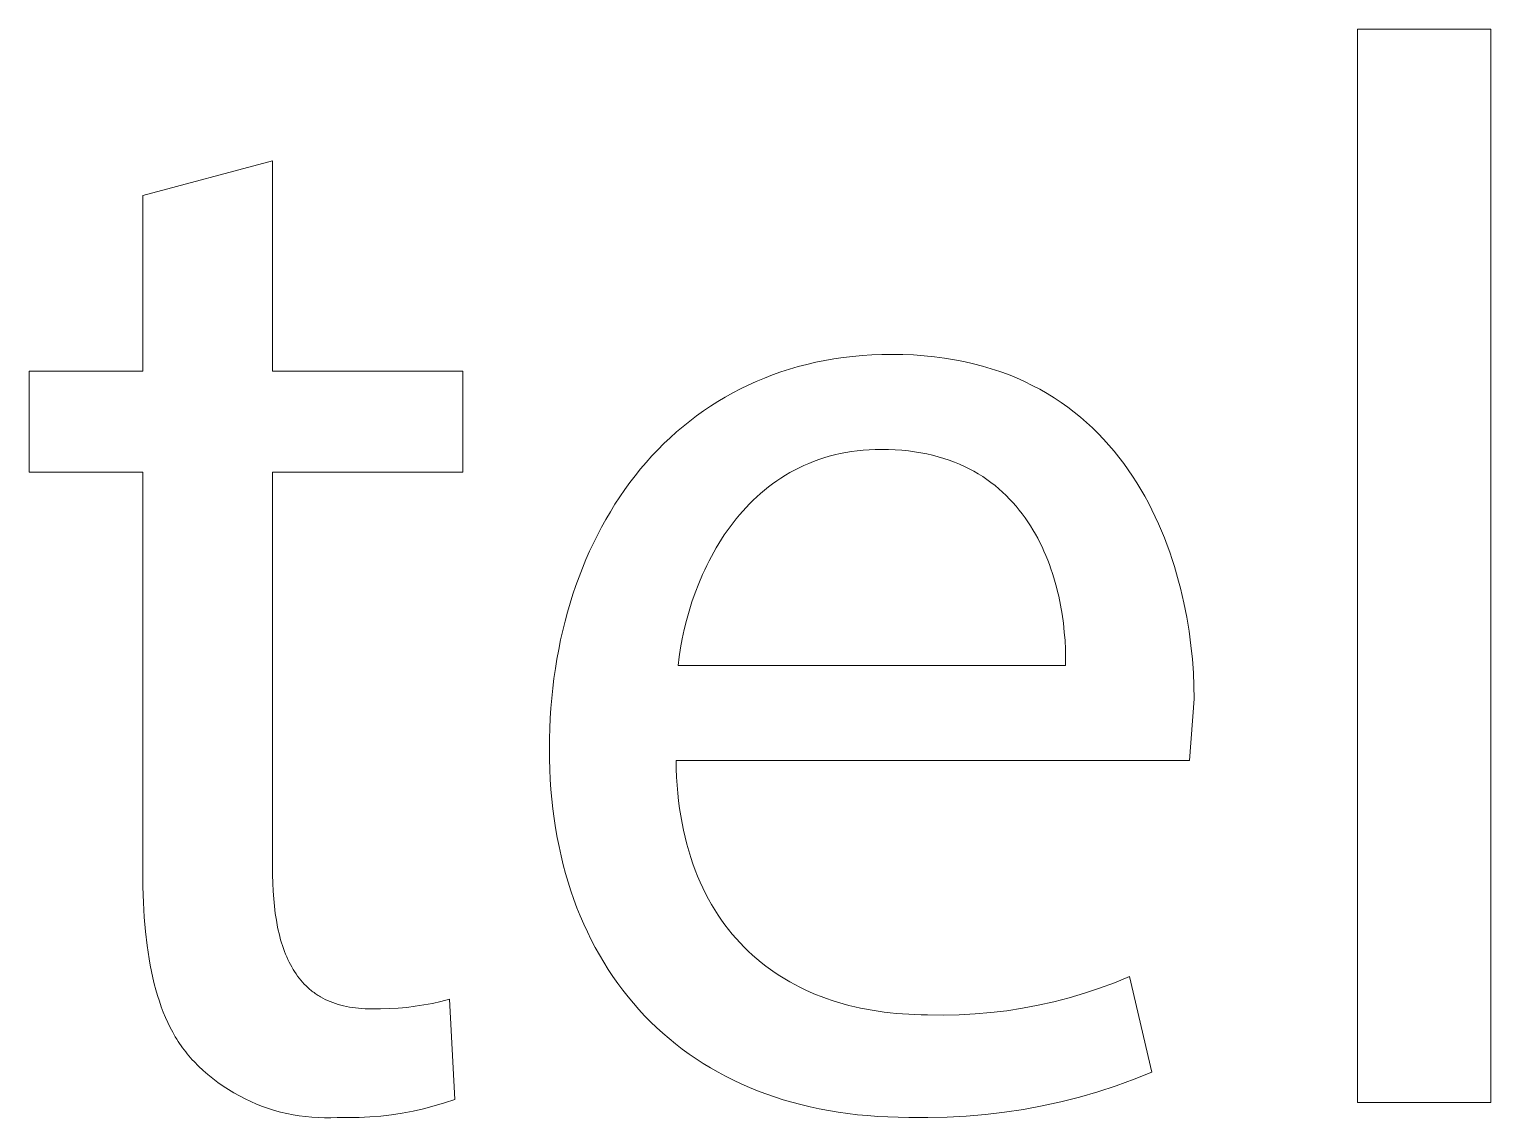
# Model space of a CAD drawing. Header units: millimetres. Extents: x 2840 to 6121, y 744 to 3036.
# Drawn here: x 5736.96 to 5768.74, y 798.69 to 822.35 of the extents above; entities that cross this region are included whole.
import ezdxf

# ---------------------------------------------------------------- set-up
doc = ezdxf.new("R2010")
doc.units = ezdxf.units.MM
doc.header["$MEASUREMENT"] = 0
doc.layers.add('Domyślny', color=7, linetype='Continuous', true_color=0x000000)

msp = doc.modelspace()

# ---------------------------------------------------------------- linework, layer by layer
at = {"layer": 'Domyślny', "color": 18, "lineweight": 15, "true_color": 0x000000}
for p, q in [((5765.843, 822.355), (5768.739, 822.355)), ((5765.843, 799.028), (5765.843, 822.355)), ((5768.739, 822.355), (5768.739, 799.028)), ((5739.432, 818.738), (5742.251, 819.492)), ((5742.251, 819.492), (5742.251, 814.925)), ((5739.432, 814.925), (5739.432, 818.738)), ((5753.679, 815.02), (5753.869, 815.07)), ((5753.869, 815.07), (5754.063, 815.115)), ((5754.063, 815.115), (5754.259, 815.155)), ((5754.259, 815.155), (5754.459, 815.189)), ((5754.459, 815.189), (5754.661, 815.219)), ((5754.661, 815.219), (5754.866, 815.243)), ((5754.866, 815.243), (5755.073, 815.262)), ((5755.073, 815.262), (5755.284, 815.276)), ((5755.284, 815.276), (5755.497, 815.284)), ((5755.497, 815.284), (5755.713, 815.287)), ((5755.713, 815.287), (5755.954, 815.283)), ((5755.954, 815.283), (5756.189, 815.274)), ((5756.189, 815.274), (5756.419, 815.257)), ((5756.419, 815.257), (5756.644, 815.235)), ((5756.644, 815.235), (5756.863, 815.206)), ((5756.863, 815.206), (5757.077, 815.171)), ((5757.077, 815.171), (5757.285, 815.131)), ((5757.285, 815.131), (5757.489, 815.085)), ((5757.489, 815.085), (5757.687, 815.033)), ((5736.963, 812.729), (5736.963, 814.925)), ((5736.963, 814.925), (5739.432, 814.925)), ((5742.251, 814.925), (5746.392, 814.925)), ((5746.392, 814.925), (5746.392, 812.729)), ((5752.769, 814.699), (5752.945, 814.773)), ((5752.945, 814.773), (5753.124, 814.842)), ((5753.124, 814.842), (5753.306, 814.906)), ((5753.306, 814.906), (5753.491, 814.966)), ((5753.491, 814.966), (5753.679, 815.02)), ((5757.687, 815.033), (5757.88, 814.976)), ((5757.88, 814.976), (5758.068, 814.914)), ((5758.068, 814.914), (5758.251, 814.846)), ((5758.251, 814.846), (5758.429, 814.774)), ((5758.429, 814.774), (5758.602, 814.696)), ((5752.095, 814.36), (5752.259, 814.451)), ((5752.259, 814.451), (5752.426, 814.538)), ((5752.426, 814.538), (5752.596, 814.621)), ((5752.596, 814.621), (5752.769, 814.699)), ((5758.602, 814.696), (5758.771, 814.614)), ((5758.771, 814.614), (5758.935, 814.528)), ((5758.935, 814.528), (5759.094, 814.437)), ((5759.094, 814.437), (5759.248, 814.341)), ((5751.622, 814.059), (5751.777, 814.163)), ((5751.777, 814.163), (5751.934, 814.264)), ((5751.934, 814.264), (5752.095, 814.36)), ((5759.248, 814.341), (5759.398, 814.242)), ((5759.398, 814.242), (5759.543, 814.139)), ((5759.543, 814.139), (5759.684, 814.031)), ((5751.178, 813.721), (5751.323, 813.838)), ((5751.323, 813.838), (5751.471, 813.95)), ((5751.471, 813.95), (5751.622, 814.059)), ((5759.684, 814.031), (5759.82, 813.92)), ((5759.82, 813.92), (5759.952, 813.806)), ((5759.952, 813.806), (5760.079, 813.688)), ((5750.763, 813.347), (5750.898, 813.476)), ((5750.898, 813.476), (5751.036, 813.6)), ((5751.036, 813.6), (5751.178, 813.721)), ((5760.079, 813.688), (5760.203, 813.567)), ((5760.203, 813.567), (5760.322, 813.442)), ((5750.502, 813.08), (5750.631, 813.215)), ((5750.631, 813.215), (5750.763, 813.347)), ((5754.714, 813.154), (5754.592, 813.13)), ((5754.838, 813.174), (5754.714, 813.154)), ((5754.964, 813.191), (5754.838, 813.174)), ((5755.093, 813.204), (5754.964, 813.191)), ((5755.225, 813.214), (5755.093, 813.204)), ((5755.358, 813.22), (5755.225, 813.214)), ((5755.494, 813.222), (5755.358, 813.22)), ((5755.645, 813.22), (5755.494, 813.222)), ((5755.792, 813.214), (5755.645, 813.22)), ((5755.936, 813.203), (5755.792, 813.214)), ((5756.076, 813.189), (5755.936, 813.203)), ((5756.213, 813.171), (5756.076, 813.189)), ((5756.346, 813.15), (5756.213, 813.171)), ((5756.476, 813.124), (5756.346, 813.15)), ((5760.322, 813.442), (5760.437, 813.315)), ((5760.437, 813.315), (5760.548, 813.185)), ((5760.548, 813.185), (5760.655, 813.052)), ((5750.255, 812.797), (5750.377, 812.94)), ((5750.377, 812.94), (5750.502, 813.08)), ((5753.803, 812.871), (5753.7, 812.822)), ((5753.909, 812.917), (5753.803, 812.871)), ((5754.017, 812.96), (5753.909, 812.917)), ((5754.128, 813.001), (5754.017, 812.96)), ((5754.24, 813.038), (5754.128, 813.001)), ((5754.355, 813.072), (5754.24, 813.038)), ((5754.472, 813.102), (5754.355, 813.072)), ((5754.592, 813.13), (5754.472, 813.102)), ((5756.603, 813.095), (5756.476, 813.124)), ((5756.726, 813.063), (5756.603, 813.095)), ((5756.846, 813.027), (5756.726, 813.063)), ((5756.963, 812.988), (5756.846, 813.027)), ((5757.076, 812.946), (5756.963, 812.988)), ((5757.186, 812.9), (5757.076, 812.946)), ((5757.294, 812.852), (5757.186, 812.9)), ((5757.398, 812.8), (5757.294, 812.852)), ((5760.655, 813.052), (5760.758, 812.917)), ((5760.758, 812.917), (5760.857, 812.779)), ((5739.432, 812.729), (5736.963, 812.729)), ((5739.432, 804.054), (5739.432, 812.729)), ((5746.392, 812.729), (5742.251, 812.729)), ((5742.251, 812.729), (5742.251, 804.152)), ((5750.022, 812.5), (5750.137, 812.65)), ((5750.137, 812.65), (5750.255, 812.797)), ((5753.214, 812.537), (5753.124, 812.473)), ((5753.307, 812.599), (5753.214, 812.537)), ((5753.402, 812.659), (5753.307, 812.599)), ((5753.499, 812.716), (5753.402, 812.659)), ((5753.598, 812.77), (5753.499, 812.716)), ((5753.7, 812.822), (5753.598, 812.77)), ((5757.499, 812.746), (5757.398, 812.8)), ((5757.597, 812.689), (5757.499, 812.746)), ((5757.692, 812.629), (5757.597, 812.689)), ((5757.784, 812.567), (5757.692, 812.629)), ((5757.873, 812.502), (5757.784, 812.567)), ((5760.857, 812.779), (5760.952, 812.639)), ((5760.952, 812.639), (5761.043, 812.496)), ((5749.802, 812.19), (5749.91, 812.347)), ((5749.91, 812.347), (5750.022, 812.5)), ((5752.865, 812.265), (5752.783, 812.192)), ((5752.949, 812.337), (5752.865, 812.265)), ((5753.036, 812.406), (5752.949, 812.337)), ((5753.124, 812.473), (5753.036, 812.406)), ((5757.96, 812.435), (5757.873, 812.502)), ((5758.043, 812.365), (5757.96, 812.435)), ((5758.124, 812.293), (5758.043, 812.365)), ((5758.202, 812.219), (5758.124, 812.293)), ((5758.277, 812.143), (5758.202, 812.219)), ((5761.043, 812.496), (5761.131, 812.352)), ((5761.131, 812.352), (5761.215, 812.206)), ((5761.215, 812.206), (5761.295, 812.058)), ((5749.597, 811.867), (5749.698, 812.03)), ((5749.698, 812.03), (5749.802, 812.19)), ((5752.475, 811.879), (5752.403, 811.797)), ((5752.549, 811.96), (5752.475, 811.879)), ((5752.625, 812.039), (5752.549, 811.96)), ((5752.703, 812.117), (5752.625, 812.039)), ((5752.783, 812.192), (5752.703, 812.117)), ((5758.35, 812.065), (5758.277, 812.143)), ((5758.42, 811.985), (5758.35, 812.065)), ((5758.487, 811.904), (5758.42, 811.985)), ((5758.552, 811.82), (5758.487, 811.904)), ((5761.295, 812.058), (5761.371, 811.909)), ((5761.371, 811.909), (5761.445, 811.758)), ((5749.405, 811.532), (5749.499, 811.701)), ((5749.499, 811.701), (5749.597, 811.867)), ((5752.266, 811.627), (5752.2, 811.539)), ((5752.333, 811.712), (5752.266, 811.627)), ((5752.403, 811.797), (5752.333, 811.712)), ((5758.614, 811.735), (5758.552, 811.82)), ((5758.674, 811.649), (5758.614, 811.735)), ((5758.731, 811.561), (5758.674, 811.649)), ((5758.786, 811.472), (5758.731, 811.561)), ((5761.445, 811.758), (5761.514, 811.606)), ((5761.514, 811.606), (5761.58, 811.453)), ((5749.228, 811.184), (5749.315, 811.359)), ((5749.315, 811.359), (5749.405, 811.532)), ((5752.014, 811.269), (5751.956, 811.177)), ((5752.074, 811.361), (5752.014, 811.269)), ((5752.136, 811.451), (5752.074, 811.361)), ((5752.2, 811.539), (5752.136, 811.451)), ((5758.838, 811.381), (5758.786, 811.472)), ((5758.889, 811.29), (5758.838, 811.381)), ((5758.936, 811.197), (5758.889, 811.29)), ((5761.58, 811.453), (5761.643, 811.298)), ((5761.643, 811.298), (5761.703, 811.143)), ((5749.065, 810.825), (5749.144, 811.006)), ((5749.144, 811.006), (5749.228, 811.184)), ((5751.846, 810.989), (5751.793, 810.894)), ((5751.9, 811.084), (5751.846, 810.989)), ((5751.956, 811.177), (5751.9, 811.084)), ((5758.982, 811.103), (5758.936, 811.197)), ((5759.025, 811.008), (5758.982, 811.103)), ((5759.067, 810.913), (5759.025, 811.008)), ((5761.703, 811.143), (5761.759, 810.987)), ((5761.759, 810.987), (5761.812, 810.831)), ((5748.917, 810.454), (5748.989, 810.641)), ((5748.989, 810.641), (5749.065, 810.825)), ((5751.694, 810.7), (5751.648, 810.602)), ((5751.743, 810.797), (5751.694, 810.7)), ((5751.793, 810.894), (5751.743, 810.797)), ((5759.106, 810.817), (5759.067, 810.913)), ((5759.143, 810.72), (5759.106, 810.817)), ((5759.177, 810.623), (5759.143, 810.72)), ((5759.21, 810.525), (5759.177, 810.623)), ((5761.812, 810.831), (5761.862, 810.674)), ((5761.862, 810.674), (5761.909, 810.517)), ((5748.848, 810.265), (5748.917, 810.454)), ((5751.518, 810.306), (5751.441, 810.106)), ((5751.603, 810.504), (5751.518, 810.306)), ((5751.648, 810.602), (5751.603, 810.504)), ((5759.241, 810.427), (5759.21, 810.525)), ((5759.27, 810.328), (5759.241, 810.427)), ((5759.297, 810.23), (5759.27, 810.328)), ((5761.909, 810.517), (5761.953, 810.36)), ((5761.953, 810.36), (5761.994, 810.203)), ((5748.722, 809.879), (5748.783, 810.074)), ((5748.783, 810.074), (5748.848, 810.265)), ((5751.441, 810.106), (5751.371, 809.905)), ((5759.322, 810.131), (5759.297, 810.23)), ((5759.345, 810.032), (5759.322, 810.131)), ((5759.386, 809.835), (5759.345, 810.032)), ((5761.994, 810.203), (5762.067, 809.889)), ((5748.612, 809.484), (5748.665, 809.683)), ((5748.665, 809.683), (5748.722, 809.879)), ((5751.308, 809.704), (5751.252, 809.503)), ((5751.371, 809.905), (5751.308, 809.704)), ((5759.419, 809.639), (5759.386, 809.835)), ((5762.067, 809.889), (5762.129, 809.576)), ((5748.562, 809.283), (5748.612, 809.484)), ((5751.252, 809.503), (5751.202, 809.303)), ((5759.447, 809.444), (5759.419, 809.639)), ((5759.467, 809.252), (5759.447, 809.444)), ((5762.129, 809.576), (5762.18, 809.267)), ((5748.474, 808.873), (5748.516, 809.079)), ((5748.516, 809.079), (5748.562, 809.283)), ((5751.159, 809.104), (5751.123, 808.908)), ((5751.202, 809.303), (5751.159, 809.104)), ((5759.482, 809.064), (5759.467, 809.252)), ((5759.491, 808.879), (5759.482, 809.064)), ((5762.18, 809.267), (5762.221, 808.962)), ((5748.436, 808.665), (5748.474, 808.873)), ((5751.093, 808.714), (5751.069, 808.524)), ((5751.123, 808.908), (5751.093, 808.714)), ((5759.495, 808.699), (5759.491, 808.879)), ((5762.221, 808.962), (5762.252, 808.661)), ((5748.372, 808.244), (5748.402, 808.456)), ((5748.402, 808.456), (5748.436, 808.665)), ((5751.069, 808.524), (5759.493, 808.524)), ((5759.493, 808.524), (5759.495, 808.699)), ((5762.252, 808.661), (5762.274, 808.367)), ((5748.345, 808.03), (5748.372, 808.244)), ((5762.274, 808.367), (5762.286, 808.081)), ((5762.286, 808.081), (5762.29, 807.802)), ((5748.305, 807.597), (5748.323, 807.814)), ((5748.323, 807.814), (5748.345, 808.03)), ((5762.29, 807.802), (5762.192, 806.459)), ((5748.291, 807.377), (5748.305, 807.597)), ((5748.274, 806.934), (5748.28, 807.157)), ((5748.28, 807.157), (5748.291, 807.377)), ((5748.272, 806.71), (5748.274, 806.934)), ((5748.274, 806.487), (5748.272, 806.71)), ((5748.281, 806.266), (5748.274, 806.487)), ((5748.291, 806.047), (5748.281, 806.266)), ((5751.026, 806.459), (5751.03, 806.277)), ((5762.192, 806.459), (5751.026, 806.459)), ((5751.03, 806.277), (5751.038, 806.099)), ((5748.306, 805.831), (5748.291, 806.047)), ((5751.038, 806.099), (5751.049, 805.924)), ((5751.049, 805.924), (5751.064, 805.752)), ((5748.325, 805.618), (5748.306, 805.831)), ((5748.348, 805.407), (5748.325, 805.618)), ((5751.064, 805.752), (5751.082, 805.584)), ((5751.082, 805.584), (5751.104, 805.418)), ((5748.376, 805.198), (5748.348, 805.407)), ((5751.104, 805.418), (5751.129, 805.257)), ((5751.129, 805.257), (5751.157, 805.098)), ((5748.407, 804.992), (5748.376, 805.198)), ((5748.443, 804.788), (5748.407, 804.992)), ((5751.157, 805.098), (5751.188, 804.943)), ((5751.188, 804.943), (5751.223, 804.791)), ((5748.482, 804.587), (5748.443, 804.788)), ((5748.526, 804.389), (5748.482, 804.587)), ((5751.223, 804.791), (5751.26, 804.642)), ((5751.26, 804.642), (5751.301, 804.496)), ((5748.574, 804.194), (5748.526, 804.389)), ((5751.301, 804.496), (5751.345, 804.353)), ((5751.345, 804.353), (5751.391, 804.214)), ((5739.436, 803.709), (5739.432, 804.054)), ((5742.251, 804.152), (5742.253, 803.97)), ((5742.253, 803.97), (5742.258, 803.793)), ((5748.625, 804.001), (5748.574, 804.194)), ((5748.681, 803.811), (5748.625, 804.001)), ((5751.391, 804.214), (5751.441, 804.078)), ((5751.441, 804.078), (5751.494, 803.945)), ((5751.494, 803.945), (5751.549, 803.815)), ((5739.446, 803.374), (5739.436, 803.709)), ((5742.258, 803.793), (5742.266, 803.621)), ((5742.266, 803.621), (5742.278, 803.455)), ((5748.741, 803.624), (5748.681, 803.811)), ((5748.805, 803.44), (5748.741, 803.624)), ((5751.549, 803.815), (5751.607, 803.688)), ((5751.607, 803.688), (5751.668, 803.564)), ((5739.465, 803.051), (5739.446, 803.374)), ((5742.278, 803.455), (5742.294, 803.293)), ((5748.872, 803.258), (5748.805, 803.44)), ((5751.668, 803.564), (5751.731, 803.443)), ((5751.731, 803.443), (5751.798, 803.325)), ((5751.798, 803.325), (5751.867, 803.211)), ((5739.491, 802.738), (5739.465, 803.051)), ((5742.294, 803.293), (5742.313, 803.136)), ((5742.313, 803.136), (5742.336, 802.985)), ((5742.336, 802.985), (5742.363, 802.839)), ((5748.944, 803.08), (5748.872, 803.258)), ((5749.019, 802.904), (5748.944, 803.08)), ((5751.867, 803.211), (5751.938, 803.099)), ((5751.938, 803.099), (5752.012, 802.99)), ((5752.012, 802.99), (5752.088, 802.885)), ((5739.525, 802.437), (5739.491, 802.738)), ((5742.363, 802.839), (5742.378, 802.768)), ((5742.378, 802.768), (5742.394, 802.699)), ((5742.394, 802.699), (5742.411, 802.63)), ((5749.098, 802.732), (5749.019, 802.904)), ((5749.181, 802.562), (5749.098, 802.732)), ((5752.088, 802.885), (5752.167, 802.782)), ((5752.167, 802.782), (5752.248, 802.682)), ((5752.248, 802.682), (5752.332, 802.586)), ((5739.546, 802.291), (5739.525, 802.437)), ((5742.411, 802.63), (5742.429, 802.564)), ((5742.429, 802.564), (5742.448, 802.498)), ((5742.448, 802.498), (5742.468, 802.434)), ((5742.468, 802.434), (5742.49, 802.371)), ((5742.49, 802.371), (5742.512, 802.31)), ((5749.268, 802.396), (5749.181, 802.562)), ((5749.359, 802.233), (5749.268, 802.396)), ((5752.332, 802.586), (5752.417, 802.492)), ((5752.417, 802.492), (5752.505, 802.401)), ((5752.505, 802.401), (5752.595, 802.313)), ((5739.569, 802.147), (5739.546, 802.291)), ((5739.593, 802.007), (5739.569, 802.147)), ((5742.512, 802.31), (5742.535, 802.249)), ((5742.535, 802.249), (5742.56, 802.191)), ((5742.56, 802.191), (5742.585, 802.134)), ((5742.585, 802.134), (5742.612, 802.078)), ((5742.612, 802.078), (5742.64, 802.023)), ((5749.453, 802.073), (5749.359, 802.233)), ((5749.552, 801.916), (5749.453, 802.073)), ((5752.595, 802.313), (5752.688, 802.228)), ((5752.688, 802.228), (5752.782, 802.145)), ((5752.782, 802.145), (5752.878, 802.066)), ((5752.878, 802.066), (5752.977, 801.989)), ((5739.621, 801.869), (5739.593, 802.007)), ((5739.65, 801.734), (5739.621, 801.869)), ((5739.682, 801.602), (5739.65, 801.734)), ((5742.64, 802.023), (5742.669, 801.97)), ((5742.669, 801.97), (5742.699, 801.919)), ((5742.699, 801.919), (5742.73, 801.869)), ((5742.73, 801.869), (5742.763, 801.82)), ((5742.763, 801.82), (5742.796, 801.773)), ((5742.796, 801.773), (5742.831, 801.727)), ((5742.831, 801.727), (5742.867, 801.683)), ((5749.654, 801.762), (5749.552, 801.916)), ((5749.759, 801.612), (5749.654, 801.762)), ((5752.977, 801.989), (5753.077, 801.915)), ((5753.077, 801.915), (5753.18, 801.844)), ((5753.18, 801.844), (5753.284, 801.776)), ((5753.284, 801.776), (5753.39, 801.711)), ((5753.39, 801.711), (5753.497, 801.648)), ((5760.56, 801.629), (5760.881, 801.76)), ((5760.881, 801.76), (5761.372, 799.685)), ((5739.716, 801.473), (5739.682, 801.602)), ((5739.753, 801.348), (5739.716, 801.473)), ((5742.867, 801.683), (5742.905, 801.64)), ((5742.905, 801.64), (5742.943, 801.598)), ((5742.943, 801.598), (5742.983, 801.558)), ((5742.983, 801.558), (5743.024, 801.52)), ((5743.024, 801.52), (5743.045, 801.501)), ((5743.045, 801.501), (5743.066, 801.483)), ((5743.066, 801.483), (5743.088, 801.465)), ((5743.088, 801.465), (5743.11, 801.447)), ((5743.11, 801.447), (5743.132, 801.43)), ((5743.132, 801.43), (5743.155, 801.414)), ((5743.155, 801.414), (5743.178, 801.397)), ((5743.178, 801.397), (5743.201, 801.381)), ((5749.869, 801.465), (5749.759, 801.612)), ((5749.982, 801.321), (5749.869, 801.465)), ((5753.497, 801.648), (5753.607, 801.588)), ((5753.607, 801.588), (5753.718, 801.531)), ((5753.718, 801.531), (5753.83, 801.476)), ((5753.83, 801.476), (5753.945, 801.424)), ((5753.945, 801.424), (5754.06, 801.375)), ((5759.574, 801.3), (5759.906, 801.399)), ((5759.906, 801.399), (5760.235, 801.508)), ((5760.235, 801.508), (5760.56, 801.629)), ((5739.792, 801.225), (5739.753, 801.348)), ((5739.834, 801.105), (5739.792, 801.225)), ((5739.878, 800.988), (5739.834, 801.105)), ((5743.201, 801.381), (5743.224, 801.365)), ((5743.224, 801.365), (5743.248, 801.35)), ((5743.248, 801.35), (5743.273, 801.335)), ((5743.273, 801.335), (5743.297, 801.321)), ((5743.297, 801.321), (5743.347, 801.293)), ((5743.347, 801.293), (5743.399, 801.267)), ((5743.399, 801.267), (5743.451, 801.242)), ((5743.451, 801.242), (5743.506, 801.219)), ((5743.506, 801.219), (5743.561, 801.197)), ((5743.561, 801.197), (5743.618, 801.177)), ((5743.618, 801.177), (5743.677, 801.158)), ((5743.677, 801.158), (5743.736, 801.141)), ((5743.736, 801.141), (5743.798, 801.126)), ((5743.798, 801.126), (5743.86, 801.112)), ((5743.86, 801.112), (5743.924, 801.1)), ((5743.924, 801.1), (5743.99, 801.09)), ((5743.99, 801.09), (5744.057, 801.081)), ((5744.057, 801.081), (5744.125, 801.073)), ((5744.125, 801.073), (5744.195, 801.067)), ((5744.792, 801.065), (5744.981, 801.076)), ((5744.981, 801.076), (5745.169, 801.093)), ((5745.169, 801.093), (5745.357, 801.116)), ((5745.357, 801.116), (5745.543, 801.145)), ((5745.543, 801.145), (5745.729, 801.18)), ((5745.729, 801.18), (5745.914, 801.221)), ((5745.914, 801.221), (5746.097, 801.268)), ((5746.097, 801.268), (5746.217, 799.093)), ((5750.098, 801.181), (5749.982, 801.321)), ((5750.219, 801.044), (5750.098, 801.181)), ((5754.06, 801.375), (5754.178, 801.329)), ((5754.178, 801.329), (5754.296, 801.285)), ((5754.296, 801.285), (5754.417, 801.244)), ((5754.417, 801.244), (5754.538, 801.205)), ((5754.538, 801.205), (5754.661, 801.169)), ((5754.661, 801.169), (5754.785, 801.136)), ((5754.785, 801.136), (5754.91, 801.105)), ((5754.91, 801.105), (5755.036, 801.077)), ((5755.036, 801.077), (5755.164, 801.051)), ((5758.217, 801.02), (5758.56, 801.073)), ((5758.56, 801.073), (5758.9, 801.137)), ((5758.9, 801.137), (5759.239, 801.213)), ((5759.239, 801.213), (5759.574, 801.3)), ((5739.925, 800.875), (5739.878, 800.988)), ((5739.974, 800.764), (5739.925, 800.875)), ((5740.027, 800.657), (5739.974, 800.764)), ((5744.195, 801.067), (5744.267, 801.063)), ((5744.267, 801.063), (5744.34, 801.061)), ((5744.34, 801.061), (5744.414, 801.06)), ((5744.414, 801.06), (5744.603, 801.059)), ((5744.603, 801.059), (5744.792, 801.065)), ((5750.343, 800.911), (5750.219, 801.044)), ((5750.47, 800.781), (5750.343, 800.911)), ((5750.601, 800.655), (5750.47, 800.781)), ((5755.164, 801.051), (5755.292, 801.028)), ((5755.292, 801.028), (5755.422, 801.007)), ((5755.422, 801.007), (5755.552, 800.989)), ((5755.552, 800.989), (5755.683, 800.973)), ((5755.683, 800.973), (5755.816, 800.96)), ((5755.816, 800.96), (5755.949, 800.949)), ((5755.949, 800.949), (5756.083, 800.941)), ((5756.083, 800.941), (5756.217, 800.935)), ((5756.217, 800.935), (5756.353, 800.931)), ((5756.353, 800.931), (5756.489, 800.93)), ((5756.489, 800.93), (5756.835, 800.925)), ((5756.835, 800.925), (5757.182, 800.931)), ((5757.182, 800.931), (5757.528, 800.949)), ((5757.528, 800.949), (5757.873, 800.979)), ((5757.873, 800.979), (5758.217, 801.02)), ((5740.082, 800.552), (5740.027, 800.657)), ((5740.139, 800.451), (5740.082, 800.552)), ((5740.169, 800.402), (5740.139, 800.451)), ((5750.736, 800.532), (5750.601, 800.655)), ((5750.874, 800.413), (5750.736, 800.532)), ((5740.2, 800.353), (5740.169, 800.402)), ((5740.231, 800.306), (5740.2, 800.353)), ((5740.263, 800.259), (5740.231, 800.306)), ((5740.296, 800.213), (5740.263, 800.259)), ((5740.33, 800.167), (5740.296, 800.213)), ((5740.364, 800.123), (5740.33, 800.167)), ((5740.399, 800.079), (5740.364, 800.123)), ((5751.016, 800.297), (5750.874, 800.413)), ((5751.161, 800.186), (5751.016, 800.297)), ((5751.309, 800.078), (5751.161, 800.186)), ((5740.435, 800.036), (5740.399, 800.079)), ((5740.471, 799.994), (5740.435, 800.036)), ((5740.508, 799.953), (5740.471, 799.994)), ((5740.546, 799.913), (5740.508, 799.953)), ((5740.644, 799.815), (5740.546, 799.913)), ((5740.745, 799.721), (5740.644, 799.815)), ((5751.461, 799.973), (5751.309, 800.078)), ((5751.617, 799.873), (5751.461, 799.973)), ((5751.776, 799.776), (5751.617, 799.873)), ((5740.848, 799.63), (5740.745, 799.721)), ((5740.955, 799.543), (5740.848, 799.63)), ((5741.065, 799.46), (5740.955, 799.543)), ((5751.938, 799.684), (5751.776, 799.776)), ((5752.103, 799.595), (5751.938, 799.684)), ((5752.272, 799.51), (5752.103, 799.595)), ((5752.444, 799.429), (5752.272, 799.51)), ((5760.985, 799.53), (5760.593, 799.388)), ((5761.372, 799.685), (5760.985, 799.53)), ((5741.178, 799.38), (5741.065, 799.46)), ((5741.293, 799.305), (5741.178, 799.38)), ((5741.411, 799.233), (5741.293, 799.305)), ((5741.532, 799.166), (5741.411, 799.233)), ((5752.62, 799.352), (5752.444, 799.429)), ((5752.799, 799.28), (5752.62, 799.352)), ((5752.981, 799.211), (5752.799, 799.28)), ((5753.166, 799.146), (5752.981, 799.211)), ((5760.197, 799.259), (5759.797, 799.143)), ((5760.593, 799.388), (5760.197, 799.259)), ((5741.654, 799.103), (5741.532, 799.166)), ((5741.779, 799.044), (5741.654, 799.103)), ((5741.906, 798.99), (5741.779, 799.044)), ((5742.035, 798.939), (5741.906, 798.99)), ((5742.165, 798.894), (5742.035, 798.939)), ((5742.296, 798.853), (5742.165, 798.894)), ((5742.429, 798.816), (5742.296, 798.853)), ((5745.537, 798.89), (5745.307, 798.838)), ((5745.766, 798.95), (5745.537, 798.89)), ((5745.993, 799.018), (5745.766, 798.95)), ((5746.217, 799.093), (5745.993, 799.018)), ((5753.354, 799.086), (5753.166, 799.146)), ((5753.546, 799.03), (5753.354, 799.086)), ((5753.74, 798.978), (5753.546, 799.03)), ((5753.938, 798.931), (5753.74, 798.978)), ((5754.139, 798.888), (5753.938, 798.931)), ((5754.343, 798.849), (5754.139, 798.888)), ((5754.55, 798.815), (5754.343, 798.849)), ((5758.576, 798.874), (5758.164, 798.811)), ((5758.986, 798.95), (5758.576, 798.874)), ((5759.393, 799.04), (5758.986, 798.95)), ((5759.797, 799.143), (5759.393, 799.04)), ((5768.739, 799.028), (5765.843, 799.028)), ((5742.564, 798.785), (5742.429, 798.816)), ((5742.699, 798.757), (5742.564, 798.785)), ((5742.835, 798.735), (5742.699, 798.757)), ((5742.972, 798.717), (5742.835, 798.735)), ((5743.109, 798.704), (5742.972, 798.717)), ((5743.247, 798.696), (5743.109, 798.704)), ((5743.385, 798.693), (5743.247, 798.696)), ((5743.523, 798.694), (5743.385, 798.693)), ((5743.66, 798.7), (5743.523, 798.694)), ((5743.897, 798.695), (5743.66, 798.7)), ((5744.133, 798.699), (5743.897, 798.695)), ((5744.37, 798.71), (5744.133, 798.699)), ((5744.606, 798.73), (5744.37, 798.71)), ((5744.84, 798.758), (5744.606, 798.73)), ((5745.074, 798.794), (5744.84, 798.758)), ((5745.307, 798.838), (5745.074, 798.794)), ((5754.761, 798.785), (5754.55, 798.815)), ((5754.974, 798.759), (5754.761, 798.785)), ((5755.19, 798.739), (5754.974, 798.759)), ((5755.409, 798.722), (5755.19, 798.739)), ((5755.631, 798.711), (5755.409, 798.722)), ((5755.856, 798.704), (5755.631, 798.711)), ((5756.084, 798.701), (5755.856, 798.704)), ((5756.501, 798.696), (5756.084, 798.701)), ((5756.918, 798.704), (5756.501, 798.696)), ((5757.334, 798.726), (5756.918, 798.704)), ((5757.75, 798.762), (5757.334, 798.726)), ((5758.164, 798.811), (5757.75, 798.762))]:
    msp.add_line(p, q, dxfattribs=at)

doc.saveas('drawing.dxf')
